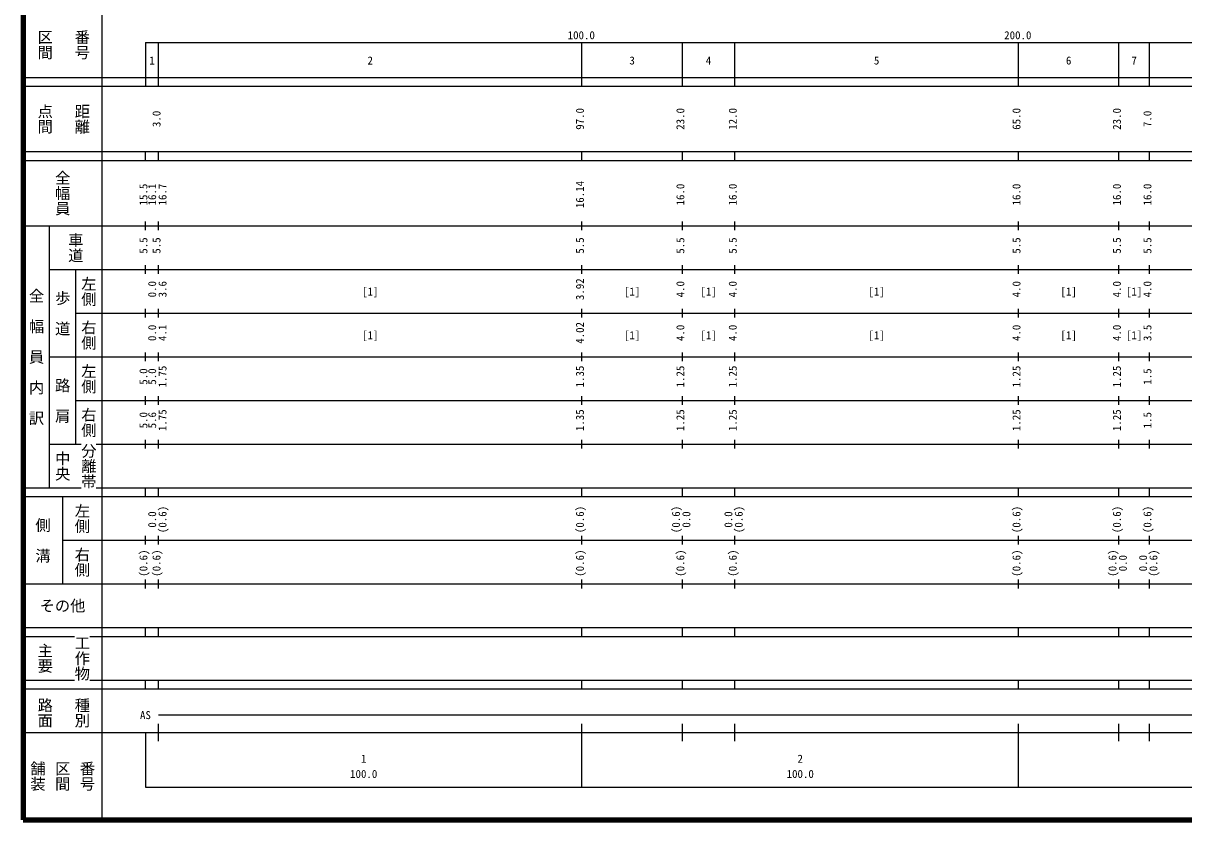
# Model space of a CAD drawing. Units: millimetres on the paper, enlarged 1000 times. Extents: x 40000 to 680000, y 20000 to 380000.
# Drawn here: x 40000 to 305869, y 20000 to 202409 of the extents above; entities that cross this region are included whole.
import ezdxf
from ezdxf.enums import TextEntityAlignment as Align

# ---------------------------------------------------------------- set-up
doc = ezdxf.new("R2010")
doc.units = ezdxf.units.MM
doc.header["$LTSCALE"] = 1000
doc.layers.add('M-TTL', color=2, linetype='Continuous', lineweight=140)
doc.layers.add('M-TTL-BAND', color=7, linetype='Continuous', lineweight=25)
doc.styles.add('@ＭＳ ゴシック', font='')
doc.styles.add('ＭＳ ゴシック', font='')
doc.styles.get('@ＭＳ ゴシック').set_extended_font_data('@MS Gothic')
doc.styles.get('ＭＳ ゴシック').set_extended_font_data('MS Gothic')

msp = doc.modelspace()

# ---------------------------------------------------------------- linework, layer by layer
at = {"layer": 'M-TTL'}
for p, q in [((40000, 380000), (40000, 20000)), ((40000, 20000), (680000, 20000))]:
    msp.add_line(p, q, dxfattribs=at)
at = {"layer": 'M-TTL-BAND'}
for p, q in [((58000, 370000), (58000, 20000)), ((68000, 198000), (579000, 198000)), ((68000, 198000), (68000, 188000)), ((71000, 188000), (71000, 198000)), ((168000, 188000), (168000, 198000)), ((191000, 188000), (191000, 198000)), ((203000, 188000), (203000, 198000)), ((268000, 188000), (268000, 198000)), ((291000, 188000), (291000, 198000)), ((298000, 188000), (298000, 198000)), ((40000, 190000), (579000, 190000)), ((40000, 188000), (579000, 188000)), ((40000, 173000), (579000, 173000)), ((68000, 171000), (68000, 173000)), ((71000, 171000), (71000, 173000)), ((168000, 171000), (168000, 173000)), ((191000, 171000), (191000, 173000)), ((203000, 171000), (203000, 173000)), ((268000, 171000), (268000, 173000)), ((291000, 171000), (291000, 173000)), ((298000, 171000), (298000, 173000)), ((40000, 171000), (579000, 171000)), ((68000, 155000), (68000, 157000)), ((71000, 155000), (71000, 157000)), ((168000, 155000), (168000, 157000)), ((191000, 155000), (191000, 157000)), ((203000, 155000), (203000, 157000)), ((268000, 155000), (268000, 157000)), ((291000, 155000), (291000, 157000)), ((298000, 155000), (298000, 157000)), ((40000, 156000), (579000, 156000)), ((46000, 96000), (46000, 156000)), ((68000, 145000), (68000, 147000)), ((71000, 145000), (71000, 147000)), ((168000, 145000), (168000, 147000)), ((191000, 145000), (191000, 147000)), ((203000, 145000), (203000, 147000)), ((268000, 145000), (268000, 147000)), ((291000, 145000), (291000, 147000)), ((298000, 145000), (298000, 147000)), ((46000, 146000), (579000, 146000)), ((52000, 146000), (52000, 106000)), ((52000, 136000), (579000, 136000)), ((68000, 135000), (68000, 137000)), ((71000, 135000), (71000, 137000)), ((168000, 135000), (168000, 137000)), ((191000, 135000), (191000, 137000)), ((203000, 135000), (203000, 137000)), ((268000, 135000), (268000, 137000)), ((291000, 135000), (291000, 137000)), ((298000, 135000), (298000, 137000)), ((46000, 126000), (579000, 126000)), ((68000, 125000), (68000, 127000)), ((71000, 125000), (71000, 127000)), ((168000, 125000), (168000, 127000)), ((191000, 125000), (191000, 127000)), ((203000, 125000), (203000, 127000)), ((268000, 125000), (268000, 127000)), ((291000, 125000), (291000, 127000)), ((298000, 125000), (298000, 127000)), ((68000, 115000), (68000, 117000)), ((71000, 115000), (71000, 117000)), ((168000, 115000), (168000, 117000)), ((191000, 115000), (191000, 117000)), ((203000, 115000), (203000, 117000)), ((268000, 115000), (268000, 117000)), ((291000, 115000), (291000, 117000)), ((298000, 115000), (298000, 117000)), ((52000, 116000), (579000, 116000)), ((68000, 105000), (68000, 107000)), ((71000, 105000), (71000, 107000)), ((168000, 105000), (168000, 107000)), ((191000, 105000), (191000, 107000)), ((203000, 105000), (203000, 107000)), ((268000, 105000), (268000, 107000)), ((291000, 105000), (291000, 107000)), ((298000, 105000), (298000, 107000)), ((46000, 106000), (53250, 106000)), ((56750, 106000), (579000, 106000)), ((40000, 96000), (53250, 96000)), ((56750, 96000), (579000, 96000)), ((68000, 94000), (68000, 96000)), ((71000, 94000), (71000, 96000)), ((168000, 94000), (168000, 96000)), ((191000, 94000), (191000, 96000)), ((203000, 94000), (203000, 96000)), ((268000, 94000), (268000, 96000)), ((291000, 94000), (291000, 96000)), ((298000, 94000), (298000, 96000)), ((40000, 94000), (579000, 94000)), ((49000, 94000), (49000, 74000)), ((49000, 84000), (579000, 84000)), ((68000, 83000), (68000, 85000)), ((71000, 83000), (71000, 85000)), ((168000, 83000), (168000, 85000)), ((191000, 83000), (191000, 85000)), ((203000, 83000), (203000, 85000)), ((268000, 83000), (268000, 85000)), ((291000, 83000), (291000, 85000)), ((298000, 83000), (298000, 85000)), ((68000, 73000), (68000, 75000)), ((71000, 73000), (71000, 75000)), ((168000, 73000), (168000, 75000)), ((191000, 73000), (191000, 75000)), ((203000, 73000), (203000, 75000)), ((268000, 73000), (268000, 75000)), ((291000, 73000), (291000, 75000)), ((298000, 73000), (298000, 75000)), ((40000, 74000), (579000, 74000)), ((40000, 64000), (579000, 64000)), ((68000, 62000), (68000, 64000)), ((71000, 62000), (71000, 64000)), ((168000, 62000), (168000, 64000)), ((191000, 62000), (191000, 64000)), ((203000, 62000), (203000, 64000)), ((268000, 62000), (268000, 64000)), ((291000, 62000), (291000, 64000)), ((298000, 62000), (298000, 64000)), ((40000, 62000), (51750, 62000)), ((55250, 62000), (579000, 62000)), ((40000, 52000), (51750, 52000)), ((55250, 52000), (579000, 52000)), ((68000, 50000), (68000, 52000)), ((71000, 50000), (71000, 52000)), ((168000, 50000), (168000, 52000)), ((191000, 50000), (191000, 52000)), ((203000, 50000), (203000, 52000)), ((268000, 50000), (268000, 52000)), ((291000, 50000), (291000, 52000)), ((298000, 50000), (298000, 52000)), ((40000, 50000), (579000, 50000)), ((71000, 44000), (359000, 44000)), ((40000, 40000), (579000, 40000)), ((68000, 40000), (68000, 27500)), ((71000, 38000), (71000, 42000)), ((168000, 27500), (168000, 42000)), ((191000, 38000), (191000, 42000)), ((203000, 38000), (203000, 42000)), ((268000, 27500), (268000, 42000)), ((291000, 38000), (291000, 42000)), ((298000, 38000), (298000, 42000)), ((68000, 27500), (579000, 27500))]:
    msp.add_line(p, q, dxfattribs=at)

# ---------------------------------------------------------------- texts
at = {"layer": 'M-TTL-BAND', "style": '@ＭＳ ゴシック'}
for s, p in [('区間', (45000, 197500)), ('番号', (53500, 197500)), ('点間', (45000, 180500)), ('距離', (53500, 180500)), ('全幅員', (49000, 163500)), ('車道', (52000, 151000)), ('左側', (55000, 141000)), ('全\u3000幅\u3000員\u3000内\u3000訳', (43000, 126000)), ('歩\u3000道', (49000, 136000)), ('右側', (55000, 131000)), ('左側', (55000, 121000)), ('路\u3000肩', (49000, 116000)), ('右側', (55000, 111000)), ('中央', (49000, 101000)), ('分離帯', (55000, 101000)), ('左側', (53500, 89000)), ('側\u3000溝', (44500, 84000)), ('右側', (53500, 79000)), ('工作物', (53500, 57000)), ('主要', (45000, 57000)), ('路面', (45000, 44500)), ('種別', (53500, 44500)), ('舗装', (43333, 30000)), ('区間', (49000, 30000)), ('番号', (54667, 30000))]:
    msp.add_text(s, height=2566, rotation=270, dxfattribs=at).set_placement(p, align=Align.MIDDLE_CENTER)
at = {"layer": 'M-TTL-BAND', "style": 'ＭＳ ゴシック'}
for s, p in [('100.0', (167844, 198195)), ('200.0', (267844, 198195)), ('1', (69500, 192405)), ('2', (119500, 192405)), ('3', (179500, 192405)), ('4', (197000, 192405)), ('5', (235500, 192405)), ('6', (279500, 192405)), ('7', (294500, 192405)), ('[1]', (119500, 139500)), ('[1]', (179500, 139500)), ('[1]', (197000, 139500)), ('[1]', (235500, 139500)), ('[1]', (279500, 139500)), ('[1]', (294500, 139500)), ('[1]', (119500, 129500)), ('[1]', (179500, 129500)), ('[1]', (197000, 129500)), ('[1]', (235500, 129500)), ('[1]', (279500, 129500)), ('[1]', (294500, 129500)), ('AS', (68000, 42500)), ('1', (118000, 32523)), ('2', (218000, 32523)), ('100.0', (118000, 29033)), ('100.0', (218000, 29033))]:
    msp.add_text(s, height=1833, dxfattribs=at).set_placement(p, align=Align.BOTTOM_CENTER)
for s, p in [('3.0', (72000, 180500)), ('97.0', (169000, 180500)), ('23.0', (192000, 180500)), ('12.0', (204000, 180500)), ('65.0', (269000, 180500)), ('23.0', (292000, 180500)), ('7.0', (299000, 180500)), ('15.5', (69000, 163174)), ('16.1', (71000, 163174)), ('16.7', (73370, 163174)), ('16.14', (169000, 163174)), ('16.0', (192000, 163174)), ('16.0', (204000, 163174)), ('16.0', (269000, 163174)), ('16.0', (292000, 163174)), ('16.0', (299000, 163174)), ('5.5', (69000, 151500)), ('5.5', (72000, 151500)), ('5.5', (169000, 151500)), ('5.5', (192000, 151500)), ('5.5', (204000, 151500)), ('5.5', (269000, 151500)), ('5.5', (292000, 151500)), ('5.5', (299000, 151500)), ('3.92', (169000, 141500)), ('0.0', (71000, 141500)), ('3.6', (73370, 141500)), ('4.0', (192000, 141500)), ('4.0', (204000, 141500)), ('4.0', (269000, 141500)), ('4.0', (292000, 141500)), ('4.0', (299000, 141500)), ('0.0', (71000, 131500)), ('4.1', (73370, 131500)), ('4.02', (169000, 131500)), ('4.0', (192000, 131500)), ('4.0', (204000, 131500)), ('4.0', (269000, 131500)), ('4.0', (292000, 131500)), ('3.5', (299000, 131500)), ('5.0', (69000, 121500)), ('5.0', (71000, 121500)), ('1.75', (73370, 121500)), ('1.35', (169000, 121500)), ('1.25', (192000, 121500)), ('1.25', (204000, 121500)), ('1.25', (269000, 121500)), ('1.25', (292000, 121500)), ('1.5', (299000, 121500)), ('5.0', (69000, 111500)), ('5.6', (71000, 111500)), ('1.75', (73370, 111500)), ('1.35', (169000, 111500)), ('1.25', (192000, 111500)), ('1.25', (204000, 111500)), ('1.25', (269000, 111500)), ('1.25', (292000, 111500)), ('1.5', (299000, 111500)), ('0.0', (71000, 88764)), ('(0.6)', (73370, 88764)), ('(0.6)', (169000, 88764)), ('(0.6)', (191000, 88764)), ('0.0', (193370, 88764)), ('0.0', (203000, 88764)), ('(0.6)', (205370, 88764)), ('(0.6)', (269000, 88764)), ('(0.6)', (292000, 88764)), ('(0.6)', (299000, 88764)), ('(0.6)', (69000, 78764)), ('(0.6)', (72000, 78764)), ('(0.6)', (169000, 78764)), ('(0.6)', (192000, 78764)), ('(0.6)', (204000, 78764)), ('(0.6)', (269000, 78764)), ('(0.6)', (291000, 78764)), ('0.0', (293370, 78764)), ('0.0', (298000, 78764)), ('(0.6)', (300370, 78764))]:
    msp.add_text(s, height=1833, rotation=90, dxfattribs=at).set_placement(p, align=Align.BOTTOM_CENTER)
msp.add_text('その他', height=2566, dxfattribs=at).set_placement((49000, 69000), align=Align.MIDDLE_CENTER)

doc.saveas('drawing.dxf')
